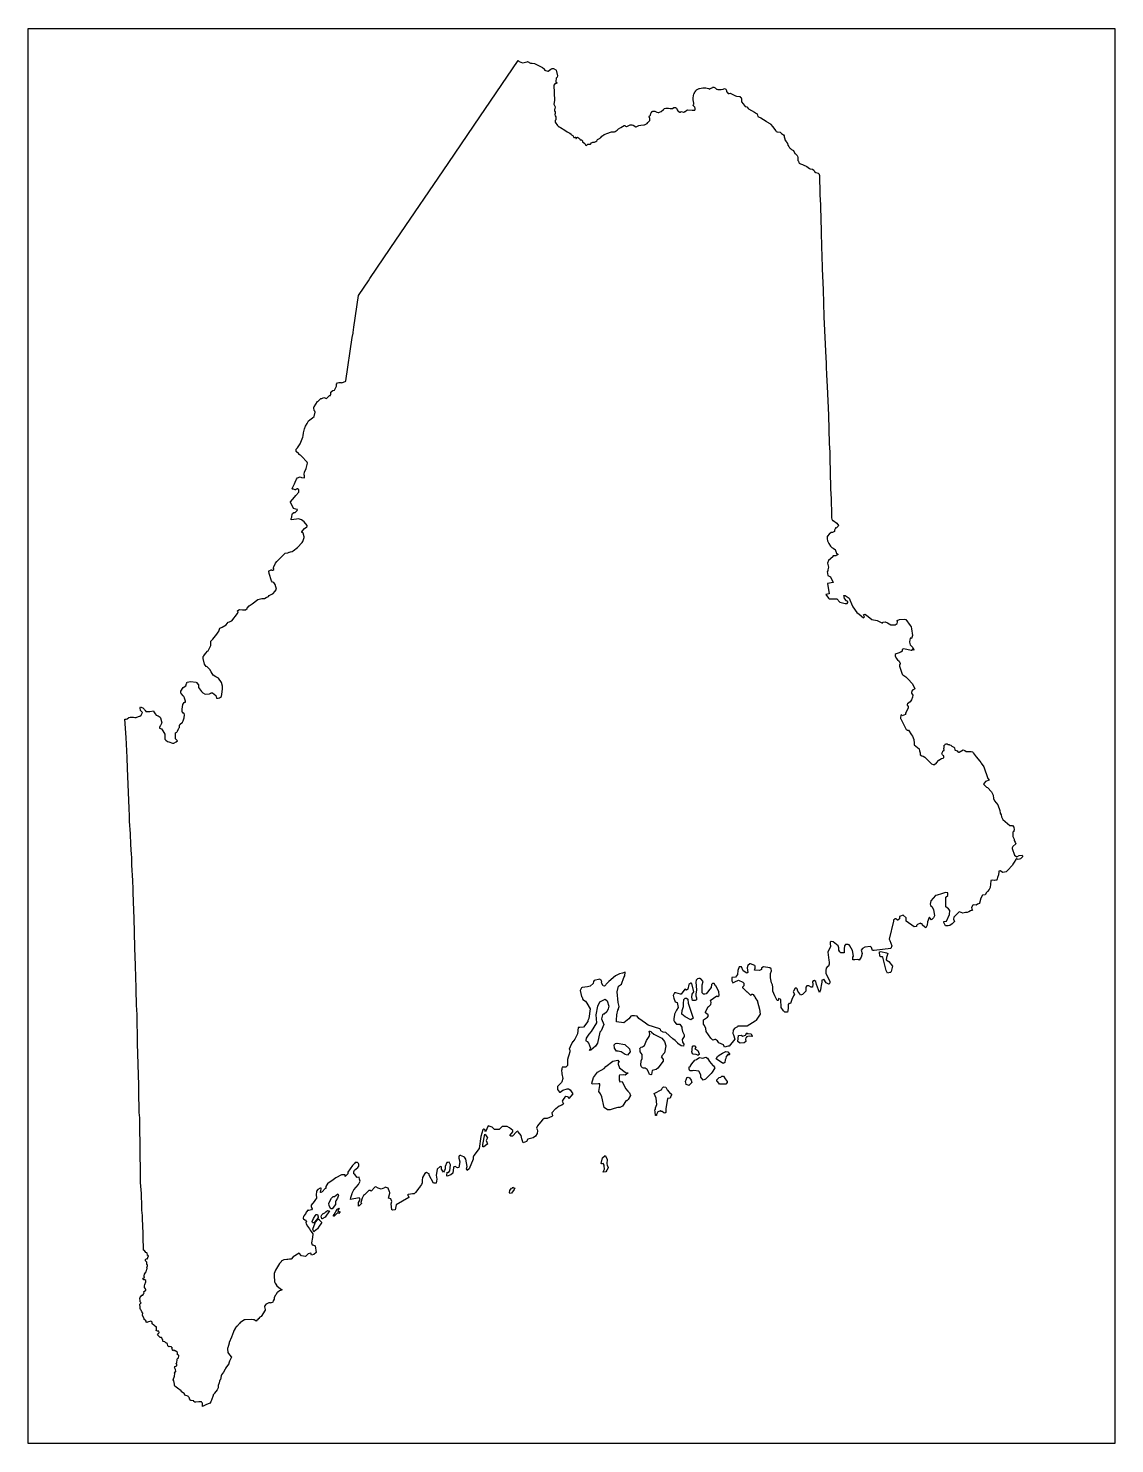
# Model space of a CAD drawing. Extents: x 0.1 to 8.3, y 0.1 to 10.9.
import ezdxf

# ---------------------------------------------------------------- set-up
doc = ezdxf.new("R2010")
doc.units = 0
doc.header["$MEASUREMENT"] = 0
doc.layers.add('STATE', color=7, linetype='CONTINUOUS')

# ---------------------------------------------------------------- blocks, each defined once
blk = doc.blocks.new('BLOCK_2')
at = {"layer": 'STATE'}
blk.add_lwpolyline([(0.093, 0.146), (0.093, 10.853), (8.312, 10.853), (8.312, 0.146), (0.093, 0.146)], dxfattribs=at)
at = {"layer": 'STATE', "color": 2}
for points in [[(0.823, 5.626), (0.833, 5.626), (0.84, 5.629), (0.853, 5.639), (0.863, 5.643), (0.89, 5.643), (0.9, 5.639), (0.91, 5.639), (0.927, 5.646), (0.936, 5.649), (0.946, 5.656), (0.956, 5.676), (0.953, 5.683), (0.943, 5.693), (0.94, 5.713), (0.94, 5.716), (0.943, 5.719), (0.953, 5.716), (0.96, 5.713), (0.973, 5.699), (0.976, 5.696), (0.98, 5.693), (0.983, 5.686), (1.013, 5.686), (1.04, 5.689), (1.043, 5.683), (1.053, 5.666), (1.06, 5.656), (1.076, 5.653), (1.09, 5.643), (1.093, 5.636), (1.103, 5.599), (1.1, 5.593), (1.093, 5.579), (1.09, 5.576), (1.086, 5.563), (1.086, 5.559), (1.1, 5.553), (1.11, 5.539), (1.126, 5.513), (1.126, 5.499), (1.126, 5.479), (1.126, 5.476), (1.133, 5.469), (1.146, 5.459), (1.156, 5.456), (1.183, 5.446), (1.193, 5.446), (1.213, 5.456), (1.223, 5.463), (1.22, 5.466), (1.206, 5.479), (1.206, 5.509), (1.206, 5.523), (1.216, 5.529), (1.22, 5.533), (1.223, 5.536), (1.23, 5.553), (1.233, 5.559), (1.236, 5.563), (1.236, 5.579), (1.24, 5.586), (1.26, 5.603), (1.266, 5.613), (1.273, 5.636), (1.276, 5.659), (1.273, 5.669), (1.27, 5.673), (1.266, 5.673), (1.26, 5.679), (1.256, 5.683), (1.256, 5.689), (1.256, 5.703), (1.263, 5.739), (1.273, 5.753), (1.276, 5.756), (1.283, 5.756), (1.283, 5.759), (1.283, 5.763), (1.276, 5.786), (1.276, 5.789), (1.27, 5.799), (1.266, 5.803), (1.253, 5.819), (1.25, 5.819), (1.246, 5.823), (1.246, 5.836), (1.246, 5.839), (1.266, 5.866), (1.286, 5.879), (1.29, 5.896), (1.293, 5.899), (1.293, 5.903), (1.296, 5.903), (1.296, 5.906), (1.32, 5.913), (1.363, 5.906), (1.363, 5.903), (1.366, 5.903), (1.38, 5.886), (1.38, 5.879), (1.38, 5.866), (1.403, 5.836), (1.413, 5.826), (1.43, 5.816), (1.463, 5.819), (1.473, 5.823), (1.476, 5.826), (1.48, 5.826), (1.486, 5.826), (1.513, 5.806), (1.516, 5.786), (1.53, 5.786), (1.54, 5.789), (1.556, 5.799), (1.56, 5.833), (1.563, 5.856), (1.563, 5.876), (1.556, 5.903), (1.533, 5.936), (1.513, 5.946), (1.493, 5.959), (1.483, 5.973), (1.476, 5.986), (1.466, 6.003), (1.446, 6.023), (1.44, 6.026), (1.426, 6.043), (1.416, 6.086), (1.416, 6.093), (1.416, 6.1), (1.42, 6.106), (1.426, 6.113), (1.436, 6.126), (1.45, 6.14), (1.453, 6.143), (1.473, 6.183), (1.473, 6.21), (1.473, 6.216), (1.476, 6.22), (1.49, 6.233), (1.52, 6.27), (1.53, 6.286), (1.536, 6.296), (1.536, 6.3), (1.543, 6.316), (1.56, 6.323), (1.59, 6.34), (1.606, 6.36), (1.616, 6.363), (1.63, 6.37), (1.633, 6.37), (1.676, 6.426), (1.68, 6.44), (1.676, 6.443), (1.676, 6.446), (1.686, 6.453), (1.693, 6.456), (1.713, 6.453), (1.736, 6.453), (1.75, 6.463), (1.75, 6.466), (1.763, 6.483), (1.786, 6.5), (1.83, 6.533), (1.86, 6.54), (1.866, 6.54), (1.88, 6.54), (1.893, 6.546), (1.91, 6.556), (1.916, 6.563), (1.936, 6.573), (1.94, 6.576), (1.943, 6.576), (1.96, 6.596), (1.97, 6.61), (1.96, 6.646), (1.95, 6.66), (1.94, 6.663), (1.933, 6.673), (1.916, 6.73), (1.913, 6.746), (1.913, 6.75), (1.916, 6.75), (1.93, 6.756), (1.933, 6.756), (1.936, 6.753), (1.94, 6.753), (1.943, 6.753), (1.95, 6.76), (1.95, 6.763), (1.95, 6.766), (1.946, 6.77), (1.95, 6.78), (1.963, 6.806), (1.973, 6.82), (1.99, 6.836), (1.996, 6.843), (2.036, 6.883), (2.056, 6.886), (2.066, 6.89), (2.07, 6.89), (2.076, 6.893), (2.09, 6.896), (2.096, 6.9), (2.13, 6.926), (2.166, 6.963), (2.17, 6.97), (2.18, 7), (2.18, 7.006), (2.173, 7.033), (2.17, 7.04), (2.166, 7.04), (2.163, 7.04), (2.163, 7.046), (2.166, 7.046), (2.166, 7.05), (2.183, 7.07), (2.2, 7.083), (2.203, 7.086), (2.203, 7.093), (2.18, 7.12), (2.16, 7.136), (2.146, 7.14), (2.136, 7.143), (2.123, 7.14), (2.083, 7.136), (2.08, 7.14), (2.086, 7.156), (2.086, 7.16), (2.09, 7.176), (2.093, 7.183), (2.103, 7.19), (2.113, 7.19), (2.126, 7.206), (2.13, 7.213), (2.116, 7.216), (2.1, 7.22), (2.1, 7.223), (2.076, 7.266), (2.076, 7.27), (2.106, 7.306), (2.116, 7.32), (2.14, 7.343), (2.14, 7.356), (2.14, 7.363), (2.13, 7.37), (2.126, 7.37), (2.123, 7.366), (2.12, 7.366), (2.116, 7.363), (2.113, 7.363), (2.1, 7.366), (2.096, 7.366), (2.093, 7.366), (2.09, 7.37), (2.09, 7.373), (2.106, 7.406), (2.113, 7.42), (2.123, 7.443), (2.13, 7.453), (2.15, 7.46), (2.16, 7.456), (2.18, 7.453), (2.183, 7.456), (2.183, 7.47), (2.18, 7.473), (2.18, 7.48), (2.183, 7.496), (2.196, 7.523), (2.203, 7.553), (2.206, 7.563), (2.203, 7.57), (2.16, 7.616), (2.153, 7.623), (2.15, 7.623), (2.143, 7.63), (2.14, 7.63), (2.14, 7.633), (2.12, 7.653), (2.12, 7.666), (2.116, 7.666), (2.13, 7.68), (2.15, 7.71), (2.17, 7.76), (2.173, 7.77), (2.176, 7.793), (2.18, 7.813), (2.183, 7.823), (2.19, 7.843), (2.203, 7.863), (2.213, 7.883), (2.243, 7.906), (2.256, 7.916), (2.263, 7.95), (2.26, 7.956), (2.256, 7.963), (2.253, 7.983), (2.253, 7.986), (2.256, 7.99), (2.28, 8.03), (2.286, 8.033), (2.306, 8.053), (2.31, 8.053), (2.313, 8.053), (2.33, 8.06), (2.35, 8.053), (2.36, 8.063), (2.373, 8.076), (2.38, 8.076), (2.38, 8.08), (2.383, 8.083), (2.383, 8.1), (2.386, 8.103), (2.386, 8.106), (2.396, 8.113), (2.41, 8.116), (2.426, 8.146), (2.426, 8.16), (2.433, 8.17), (2.443, 8.173), (2.46, 8.173), (2.466, 8.17), (2.496, 8.183), (2.496, 8.186), (2.543, 8.513), (2.55, 8.546), (2.55, 8.553), (2.556, 8.593), (2.59, 8.833), (2.596, 8.84), (2.666, 8.943), (2.676, 8.96), (2.783, 9.116), (2.873, 9.25), (3.269, 9.83), (3.466, 10.12), (3.799, 10.61), (3.806, 10.603), (3.833, 10.593), (3.866, 10.6), (3.869, 10.603), (3.893, 10.59), (3.906, 10.59), (3.923, 10.587), (3.959, 10.57), (3.983, 10.557), (3.996, 10.547), (3.999, 10.543), (3.999, 10.537), (4.023, 10.53), (4.026, 10.53), (4.046, 10.543), (4.056, 10.55), (4.066, 10.55), (4.083, 10.54), (4.086, 10.537), (4.089, 10.527), (4.096, 10.493), (4.093, 10.483), (4.086, 10.477), (4.086, 10.473), (4.089, 10.47), (4.086, 10.47), (4.083, 10.457), (4.083, 10.45), (4.086, 10.447), (4.089, 10.443), (4.093, 10.44), (4.086, 10.437), (4.079, 10.437), (4.069, 10.423), (4.073, 10.307), (4.069, 10.28), (4.079, 10.26), (4.076, 10.243), (4.073, 10.24), (4.073, 10.23), (4.073, 10.227), (4.076, 10.227), (4.079, 10.223), (4.079, 10.21), (4.076, 10.2), (4.079, 10.19), (4.083, 10.183), (4.083, 10.167), (4.083, 10.16), (4.079, 10.157), (4.079, 10.15), (4.079, 10.147), (4.079, 10.143), (4.096, 10.117), (4.106, 10.107), (4.113, 10.107), (4.119, 10.103), (4.153, 10.083), (4.169, 10.07), (4.189, 10.06), (4.199, 10.053), (4.203, 10.047), (4.213, 10.043), (4.219, 10.027), (4.226, 10.027), (4.233, 10.03), (4.236, 10.03), (4.236, 10.02), (4.239, 10.02), (4.249, 10.03), (4.263, 10.02), (4.269, 10.01), (4.273, 10.01), (4.276, 10.01), (4.279, 10.01), (4.286, 10.003), (4.286, 9.993), (4.293, 9.99), (4.303, 9.983), (4.309, 9.973), (4.316, 9.967), (4.319, 9.973), (4.326, 9.977), (4.329, 9.977), (4.333, 9.977), (4.346, 9.977), (4.353, 9.987), (4.359, 9.99), (4.363, 9.993), (4.376, 9.993), (4.386, 9.997), (4.393, 10.003), (4.399, 10.013), (4.419, 10.023), (4.423, 10.027), (4.426, 10.03), (4.433, 10.037), (4.436, 10.04), (4.449, 10.05), (4.456, 10.053), (4.469, 10.057), (4.506, 10.07), (4.523, 10.07), (4.529, 10.07), (4.532, 10.073), (4.549, 10.083), (4.559, 10.093), (4.576, 10.103), (4.602, 10.117), (4.609, 10.117), (4.612, 10.113), (4.619, 10.11), (4.622, 10.11), (4.636, 10.117), (4.642, 10.12), (4.646, 10.123), (4.649, 10.123), (4.659, 10.123), (4.666, 10.12), (4.669, 10.12), (4.689, 10.107), (4.692, 10.107), (4.696, 10.11), (4.702, 10.113), (4.712, 10.117), (4.726, 10.12), (4.749, 10.123), (4.756, 10.123), (4.776, 10.133), (4.779, 10.14), (4.796, 10.157), (4.796, 10.163), (4.796, 10.167), (4.796, 10.17), (4.789, 10.183), (4.789, 10.187), (4.792, 10.19), (4.799, 10.197), (4.802, 10.21), (4.806, 10.213), (4.812, 10.223), (4.816, 10.223), (4.819, 10.227), (4.822, 10.227), (4.832, 10.227), (4.849, 10.22), (4.859, 10.217), (4.862, 10.217), (4.869, 10.22), (4.882, 10.223), (4.899, 10.24), (4.906, 10.247), (4.916, 10.25), (4.932, 10.25), (4.936, 10.25), (4.949, 10.247), (4.956, 10.247), (4.966, 10.247), (4.976, 10.253), (4.982, 10.253), (4.989, 10.253), (4.996, 10.25), (4.999, 10.243), (5.002, 10.237), (5.006, 10.23), (5.009, 10.227), (5.022, 10.22), (5.026, 10.22), (5.032, 10.223), (5.049, 10.22), (5.052, 10.22), (5.056, 10.22), (5.059, 10.223), (5.062, 10.223), (5.076, 10.233), (5.079, 10.237), (5.116, 10.233), (5.129, 10.233), (5.132, 10.233), (5.136, 10.233), (5.136, 10.237), (5.139, 10.237), (5.139, 10.24), (5.139, 10.243), (5.139, 10.247), (5.139, 10.25), (5.136, 10.253), (5.136, 10.257), (5.132, 10.26), (5.126, 10.267), (5.122, 10.27), (5.126, 10.277), (5.129, 10.28), (5.129, 10.283), (5.129, 10.287), (5.122, 10.313), (5.122, 10.323), (5.122, 10.327), (5.129, 10.357), (5.132, 10.363), (5.132, 10.367), (5.136, 10.373), (5.139, 10.373), (5.142, 10.38), (5.146, 10.383), (5.149, 10.387), (5.152, 10.39), (5.159, 10.393), (5.169, 10.397), (5.172, 10.397), (5.196, 10.403), (5.199, 10.403), (5.209, 10.403), (5.219, 10.403), (5.239, 10.397), (5.249, 10.393), (5.252, 10.397), (5.266, 10.403), (5.269, 10.407), (5.272, 10.407), (5.279, 10.407), (5.289, 10.403), (5.299, 10.393), (5.302, 10.393), (5.309, 10.39), (5.336, 10.39), (5.349, 10.393), (5.359, 10.397), (5.369, 10.393), (5.372, 10.387), (5.376, 10.383), (5.376, 10.377), (5.376, 10.373), (5.379, 10.37), (5.386, 10.363), (5.389, 10.36), (5.392, 10.36), (5.396, 10.36), (5.406, 10.363), (5.409, 10.36), (5.442, 10.343), (5.452, 10.34), (5.476, 10.337), (5.482, 10.33), (5.486, 10.33), (5.486, 10.327), (5.489, 10.323), (5.489, 10.303), (5.489, 10.3), (5.489, 10.297), (5.502, 10.283), (5.516, 10.263), (5.529, 10.26), (5.532, 10.257), (5.539, 10.247), (5.542, 10.243), (5.586, 10.22), (5.602, 10.21), (5.606, 10.207), (5.609, 10.197), (5.612, 10.187), (5.616, 10.183), (5.636, 10.177), (5.676, 10.15), (5.679, 10.147), (5.702, 10.133), (5.709, 10.127), (5.726, 10.107), (5.739, 10.09), (5.749, 10.077), (5.752, 10.073), (5.759, 10.07), (5.782, 10.067), (5.786, 10.063), (5.792, 10.057), (5.806, 10.047), (5.812, 10.04), (5.812, 10.033), (5.816, 10.017), (5.816, 10.01), (5.826, 9.997), (5.829, 9.993), (5.836, 9.983), (5.839, 9.97), (5.846, 9.96), (5.852, 9.95), (5.856, 9.947), (5.856, 9.943), (5.859, 9.943), (5.866, 9.937), (5.882, 9.93), (5.892, 9.907), (5.896, 9.903), (5.909, 9.89), (5.912, 9.887), (5.916, 9.877), (5.916, 9.863), (5.916, 9.853), (5.919, 9.847), (5.922, 9.837), (5.926, 9.833), (5.929, 9.83), (5.936, 9.827), (5.949, 9.823), (5.956, 9.82), (5.982, 9.807), (6.002, 9.793), (6.009, 9.79), (6.022, 9.787), (6.026, 9.787), (6.036, 9.78), (6.042, 9.77), (6.052, 9.763), (6.069, 9.757), (6.076, 9.75), (6.076, 9.747), (6.079, 9.74), (6.079, 9.71), (6.079, 9.687), (6.082, 9.653), (6.082, 9.63), (6.082, 9.603), (6.082, 9.593), (6.086, 9.517), (6.086, 9.5), (6.092, 9.32), (6.092, 9.3), (6.096, 9.12), (6.099, 9.053), (6.099, 9.033), (6.106, 8.876), (6.112, 8.673), (6.112, 8.67), (6.122, 8.463), (6.126, 8.36), (6.129, 8.323), (6.129, 8.293), (6.132, 8.233), (6.136, 8.143), (6.146, 7.926), (6.152, 7.713), (6.156, 7.646), (6.156, 7.59), (6.159, 7.503), (6.162, 7.37), (6.166, 7.293), (6.166, 7.283), (6.166, 7.27), (6.169, 7.196), (6.169, 7.183), (6.169, 7.15), (6.172, 7.14), (6.176, 7.13), (6.179, 7.13), (6.182, 7.13), (6.209, 7.11), (6.222, 7.093), (6.219, 7.086), (6.212, 7.08), (6.206, 7.073), (6.199, 7.076), (6.199, 7.073), (6.192, 7.056), (6.192, 7.046), (6.176, 7.04), (6.169, 7.04), (6.166, 7.04), (6.152, 7.026), (6.139, 7.01), (6.136, 7.01), (6.136, 6.99), (6.139, 6.976), (6.142, 6.97), (6.149, 6.956), (6.162, 6.936), (6.172, 6.926), (6.182, 6.92), (6.192, 6.913), (6.196, 6.91), (6.202, 6.896), (6.206, 6.89), (6.206, 6.886), (6.219, 6.873), (6.206, 6.866), (6.202, 6.863), (6.192, 6.863), (6.182, 6.863), (6.179, 6.86), (6.179, 6.856), (6.146, 6.826), (6.139, 6.806), (6.146, 6.776), (6.142, 6.756), (6.142, 6.746), (6.136, 6.743), (6.142, 6.713), (6.162, 6.703), (6.182, 6.66), (6.139, 6.653), (6.152, 6.576), (6.126, 6.57), (6.146, 6.543), (6.152, 6.536), (6.209, 6.536), (6.232, 6.513), (6.272, 6.503), (6.286, 6.503), (6.289, 6.503), (6.292, 6.51), (6.292, 6.516), (6.282, 6.523), (6.269, 6.54), (6.266, 6.553), (6.262, 6.563), (6.269, 6.563), (6.272, 6.563), (6.296, 6.546), (6.302, 6.543), (6.309, 6.53), (6.322, 6.5), (6.332, 6.476), (6.362, 6.433), (6.379, 6.42), (6.412, 6.393), (6.419, 6.4), (6.412, 6.416), (6.422, 6.42), (6.435, 6.413), (6.475, 6.38), (6.515, 6.373), (6.549, 6.356), (6.559, 6.356), (6.559, 6.36), (6.575, 6.363), (6.592, 6.356), (6.619, 6.34), (6.652, 6.34), (6.665, 6.35), (6.669, 6.36), (6.669, 6.363), (6.665, 6.37), (6.665, 6.373), (6.685, 6.38), (6.722, 6.383), (6.732, 6.38), (6.765, 6.336), (6.772, 6.326), (6.775, 6.31), (6.782, 6.26), (6.775, 6.236), (6.769, 6.236), (6.769, 6.24), (6.765, 6.24), (6.765, 6.236), (6.762, 6.226), (6.759, 6.213), (6.759, 6.21), (6.765, 6.19), (6.785, 6.17), (6.792, 6.153), (6.792, 6.15), (6.785, 6.156), (6.782, 6.156), (6.779, 6.156), (6.779, 6.15), (6.775, 6.146), (6.772, 6.146), (6.739, 6.153), (6.715, 6.16), (6.705, 6.153), (6.705, 6.15), (6.705, 6.14), (6.695, 6.133), (6.675, 6.126), (6.659, 6.12), (6.652, 6.116), (6.652, 6.113), (6.652, 6.106), (6.659, 6.089), (6.669, 6.076), (6.682, 6.066), (6.689, 6.049), (6.689, 6.043), (6.685, 6.039), (6.685, 6.029), (6.699, 5.983), (6.705, 5.966), (6.709, 5.963), (6.732, 5.946), (6.749, 5.929), (6.779, 5.896), (6.799, 5.859), (6.799, 5.856), (6.795, 5.853), (6.792, 5.849), (6.785, 5.849), (6.782, 5.846), (6.779, 5.843), (6.775, 5.829), (6.775, 5.823), (6.785, 5.809), (6.782, 5.793), (6.775, 5.773), (6.765, 5.759), (6.745, 5.743), (6.742, 5.739), (6.742, 5.733), (6.749, 5.723), (6.749, 5.716), (6.749, 5.713), (6.735, 5.679), (6.729, 5.673), (6.729, 5.666), (6.729, 5.663), (6.705, 5.653), (6.702, 5.656), (6.699, 5.659), (6.695, 5.656), (6.692, 5.636), (6.692, 5.633), (6.695, 5.629), (6.735, 5.549), (6.739, 5.546), (6.742, 5.543), (6.752, 5.543), (6.775, 5.509), (6.782, 5.499), (6.792, 5.473), (6.795, 5.446), (6.795, 5.433), (6.832, 5.403), (6.835, 5.386), (6.839, 5.373), (6.839, 5.369), (6.839, 5.363), (6.839, 5.359), (6.839, 5.356), (6.852, 5.349), (6.862, 5.346), (6.875, 5.339), (6.895, 5.319), (6.899, 5.316), (6.919, 5.296), (6.925, 5.289), (6.939, 5.283), (6.945, 5.283), (6.949, 5.283), (6.965, 5.296), (6.982, 5.316), (7.002, 5.329), (7.015, 5.333), (7.019, 5.336), (7.019, 5.339), (7.019, 5.349), (7.015, 5.353), (7.009, 5.356), (7.005, 5.366), (7.012, 5.383), (7.015, 5.389), (7.022, 5.389), (7.022, 5.396), (7.019, 5.399), (7.019, 5.403), (7.019, 5.406), (7.022, 5.413), (7.022, 5.429), (7.025, 5.429), (7.029, 5.436), (7.032, 5.439), (7.035, 5.439), (7.045, 5.439), (7.052, 5.436), (7.055, 5.436), (7.059, 5.436), (7.062, 5.433), (7.072, 5.429), (7.079, 5.423), (7.095, 5.416), (7.099, 5.409), (7.102, 5.396), (7.105, 5.393), (7.119, 5.386), (7.125, 5.379), (7.129, 5.376), (7.135, 5.376), (7.165, 5.396), (7.179, 5.389), (7.189, 5.383), (7.225, 5.383), (7.235, 5.379), (7.239, 5.376), (7.242, 5.373), (7.265, 5.343), (7.292, 5.309), (7.299, 5.299), (7.302, 5.293), (7.322, 5.266), (7.352, 5.179), (7.362, 5.166), (7.335, 5.156), (7.319, 5.136), (7.342, 5.113), (7.349, 5.109), (7.379, 5.076), (7.392, 5.053), (7.395, 5.026), (7.402, 5.009), (7.429, 4.979), (7.442, 4.936), (7.445, 4.916), (7.452, 4.903), (7.455, 4.889), (7.459, 4.883), (7.465, 4.869), (7.519, 4.823), (7.539, 4.823), (7.549, 4.809), (7.552, 4.789), (7.549, 4.783), (7.549, 4.776), (7.542, 4.773), (7.542, 4.739), (7.552, 4.719), (7.552, 4.709), (7.559, 4.696), (7.565, 4.683), (7.542, 4.663), (7.535, 4.653), (7.535, 4.649), (7.555, 4.599), (7.572, 4.586), (7.589, 4.596), (7.612, 4.599), (7.615, 4.593), (7.615, 4.586), (7.599, 4.569), (7.582, 4.566), (7.572, 4.569), (7.565, 4.566), (7.552, 4.546), (7.542, 4.529), (7.539, 4.523), (7.502, 4.483), (7.492, 4.473), (7.465, 4.466), (7.445, 4.479), (7.435, 4.476), (7.435, 4.473), (7.432, 4.449), (7.425, 4.429), (7.419, 4.409), (7.412, 4.409), (7.402, 4.406), (7.399, 4.406), (7.385, 4.409), (7.375, 4.406), (7.372, 4.376), (7.369, 4.356), (7.369, 4.353), (7.362, 4.339), (7.349, 4.323), (7.342, 4.316), (7.332, 4.299), (7.312, 4.296), (7.299, 4.273), (7.289, 4.236), (7.292, 4.236), (7.282, 4.229), (7.275, 4.226), (7.265, 4.219), (7.245, 4.223), (7.239, 4.219), (7.229, 4.203), (7.232, 4.193), (7.232, 4.189), (7.232, 4.186), (7.235, 4.179), (7.222, 4.176), (7.209, 4.169), (7.195, 4.163), (7.182, 4.163), (7.162, 4.159), (7.139, 4.169), (7.132, 4.166), (7.095, 4.129), (7.092, 4.113)], [(0.92, 3.246), (0.92, 3.263), (0.916, 3.303), (0.916, 3.393), (0.913, 3.463), (0.913, 3.466), (0.913, 3.479), (0.91, 3.566), (0.91, 3.623), (0.907, 3.646), (0.907, 3.673), (0.907, 3.699), (0.907, 3.703), (0.903, 3.733), (0.903, 3.763), (0.9, 3.896), (0.896, 4.016), (0.893, 4.119), (0.89, 4.246), (0.89, 4.256), (0.887, 4.309), (0.887, 4.316), (0.887, 4.333), (0.887, 4.353), (0.883, 4.393), (0.883, 4.406), (0.877, 4.523), (0.877, 4.543), (0.877, 4.559), (0.877, 4.583), (0.873, 4.603), (0.87, 4.679), (0.867, 4.759), (0.86, 4.856), (0.86, 4.896), (0.86, 4.919), (0.857, 4.929), (0.857, 4.953), (0.843, 5.253), (0.84, 5.336), (0.833, 5.489), (0.823, 5.626)], [(7.092, 4.113), (7.099, 4.096), (7.089, 4.086), (7.082, 4.079), (7.065, 4.066), (7.052, 4.063), (7.042, 4.063), (7.032, 4.063), (7.019, 4.089), (7.019, 4.096), (7.039, 4.099), (7.062, 4.149), (7.065, 4.179), (7.055, 4.193), (7.035, 4.206), (7.035, 4.279), (7.049, 4.293), (7.049, 4.309), (7.049, 4.313), (7.032, 4.316), (7.002, 4.306), (6.969, 4.296), (6.955, 4.293), (6.922, 4.253), (6.915, 4.226), (6.919, 4.216), (6.929, 4.209), (6.942, 4.186), (6.949, 4.139), (6.942, 4.123), (6.925, 4.109), (6.912, 4.126), (6.909, 4.126), (6.895, 4.093), (6.892, 4.069), (6.882, 4.049), (6.872, 4.056), (6.859, 4.069), (6.855, 4.079), (6.849, 4.079), (6.842, 4.083), (6.819, 4.073), (6.812, 4.066), (6.812, 4.059), (6.795, 4.056), (6.735, 4.099), (6.735, 4.123), (6.712, 4.143), (6.685, 4.133), (6.685, 4.116), (6.672, 4.106), (6.669, 4.106), (6.659, 4.116), (6.655, 4.116), (6.652, 4.116), (6.639, 4.106), (6.639, 4.099), (6.605, 3.963), (6.612, 3.953), (6.625, 3.913), (6.619, 3.893), (6.492, 3.876), (6.485, 3.876), (6.479, 3.876), (6.472, 3.899), (6.465, 3.906), (6.422, 3.903), (6.405, 3.893), (6.395, 3.879), (6.402, 3.853), (6.395, 3.826), (6.379, 3.803), (6.376, 3.806), (6.365, 3.809), (6.346, 3.806), (6.332, 3.806), (6.332, 3.826), (6.336, 3.833), (6.329, 3.876), (6.309, 3.913), (6.302, 3.919), (6.296, 3.923), (6.289, 3.923), (6.276, 3.923), (6.269, 3.913), (6.266, 3.889), (6.266, 3.859), (6.239, 3.859), (6.232, 3.866), (6.226, 3.879), (6.226, 3.896), (6.219, 3.913), (6.182, 3.943), (6.166, 3.946), (6.159, 3.939), (6.159, 3.929), (6.162, 3.906), (6.142, 3.863), (6.149, 3.803), (6.152, 3.789), (6.152, 3.773), (6.146, 3.759), (6.139, 3.756), (6.129, 3.743), (6.126, 3.726), (6.126, 3.706), (6.156, 3.643), (6.156, 3.633), (6.152, 3.623), (6.149, 3.623), (6.129, 3.633), (6.112, 3.659), (6.106, 3.656), (6.096, 3.653), (6.096, 3.636), (6.092, 3.613), (6.089, 3.596), (6.086, 3.579), (6.079, 3.559), (6.056, 3.619), (6.052, 3.643), (6.039, 3.649), (6.032, 3.646), (6.026, 3.639), (6.029, 3.623), (6.026, 3.599), (6.016, 3.599), (5.999, 3.609), (5.986, 3.609), (5.982, 3.609), (5.976, 3.599), (5.976, 3.569), (5.949, 3.543), (5.936, 3.539), (5.929, 3.549), (5.916, 3.569), (5.909, 3.586), (5.902, 3.593), (5.892, 3.586), (5.882, 3.569), (5.879, 3.563), (5.889, 3.546), (5.882, 3.533), (5.869, 3.506), (5.859, 3.476), (5.852, 3.476), (5.849, 3.479), (5.842, 3.469), (5.842, 3.456), (5.842, 3.439), (5.836, 3.409), (5.816, 3.409), (5.806, 3.419), (5.789, 3.446), (5.786, 3.506), (5.769, 3.513), (5.766, 3.499), (5.759, 3.499), (5.742, 3.533), (5.726, 3.569), (5.726, 3.599), (5.722, 3.616), (5.716, 3.633), (5.709, 3.669), (5.709, 3.703), (5.716, 3.723), (5.712, 3.739), (5.702, 3.746), (5.656, 3.753), (5.642, 3.746), (5.639, 3.743), (5.639, 3.733), (5.626, 3.726), (5.586, 3.729), (5.592, 3.743), (5.592, 3.759), (5.589, 3.763), (5.556, 3.776), (5.552, 3.776), (5.536, 3.763), (5.532, 3.746), (5.536, 3.709), (5.529, 3.706), (5.502, 3.723), (5.489, 3.753), (5.476, 3.753), (5.472, 3.753), (5.462, 3.726), (5.459, 3.696), (5.442, 3.676), (5.416, 3.673), (5.416, 3.659), (5.416, 3.646), (5.422, 3.633), (5.439, 3.639), (5.466, 3.653), (5.499, 3.636), (5.506, 3.629), (5.506, 3.609), (5.496, 3.599), (5.496, 3.593), (5.499, 3.593), (5.529, 3.563), (5.532, 3.563), (5.556, 3.539), (5.566, 3.546), (5.569, 3.546), (5.572, 3.546), (5.576, 3.543), (5.582, 3.536), (5.582, 3.533), (5.586, 3.533), (5.586, 3.529), (5.592, 3.523), (5.592, 3.519), (5.609, 3.493), (5.609, 3.489), (5.626, 3.433), (5.629, 3.396), (5.599, 3.349), (5.599, 3.346), (5.592, 3.343), (5.532, 3.303), (5.462, 3.303), (5.459, 3.299), (5.439, 3.289), (5.436, 3.286), (5.426, 3.273), (5.422, 3.249), (5.426, 3.243), (5.429, 3.239), (5.439, 3.206), (5.396, 3.153), (5.389, 3.153), (5.359, 3.146), (5.352, 3.163), (5.316, 3.179), (5.306, 3.193), (5.292, 3.203), (5.286, 3.203), (5.272, 3.199), (5.256, 3.213), (5.222, 3.263), (5.219, 3.286), (5.209, 3.309), (5.202, 3.319), (5.202, 3.353), (5.232, 3.373), (5.239, 3.383), (5.236, 3.386), (5.236, 3.389), (5.216, 3.406), (5.216, 3.409), (5.236, 3.453), (5.242, 3.453), (5.256, 3.469), (5.259, 3.483), (5.256, 3.493), (5.252, 3.499), (5.302, 3.533), (5.309, 3.529), (5.316, 3.533), (5.319, 3.539), (5.316, 3.563), (5.296, 3.606), (5.292, 3.609), (5.282, 3.626), (5.269, 3.626), (5.262, 3.619), (5.259, 3.596), (5.222, 3.549), (5.212, 3.546), (5.202, 3.546), (5.192, 3.556), (5.192, 3.616), (5.199, 3.643), (5.182, 3.663), (5.176, 3.666), (5.166, 3.666), (5.156, 3.663), (5.146, 3.653), (5.142, 3.636), (5.149, 3.579), (5.142, 3.546), (5.142, 3.533), (5.149, 3.519), (5.149, 3.503), (5.139, 3.499), (5.119, 3.499), (5.112, 3.523), (5.116, 3.546), (5.129, 3.563), (5.112, 3.626), (5.109, 3.629), (5.106, 3.629), (5.089, 3.619), (5.082, 3.583), (5.072, 3.576), (5.059, 3.583), (5.032, 3.546), (5.026, 3.546), (4.992, 3.556), (4.982, 3.556), (4.976, 3.546), (4.972, 3.536), (4.976, 3.516), (4.986, 3.489), (5.002, 3.483), (5.009, 3.446), (4.996, 3.426), (4.982, 3.396), (4.982, 3.393), (4.976, 3.359), (4.976, 3.346), (4.982, 3.336), (4.996, 3.319), (5.022, 3.319), (5.036, 3.296), (5.036, 3.286), (5.042, 3.263), (5.056, 3.239), (5.056, 3.226), (5.039, 3.203), (5.042, 3.183), (5.052, 3.169), (5.049, 3.153), (5.032, 3.156), (5.006, 3.173), (5.006, 3.176), (4.986, 3.196), (4.969, 3.209), (4.916, 3.256), (4.896, 3.259), (4.879, 3.269), (4.876, 3.279), (4.872, 3.283), (4.782, 3.313), (4.762, 3.326), (4.712, 3.363), (4.699, 3.379), (4.679, 3.383), (4.659, 3.383), (4.652, 3.379), (4.646, 3.373), (4.636, 3.359), (4.599, 3.329), (4.543, 3.336), (4.543, 3.349), (4.546, 3.389), (4.552, 3.426), (4.559, 3.433), (4.559, 3.439), (4.562, 3.453), (4.556, 3.483), (4.549, 3.563), (4.559, 3.606), (4.582, 3.623), (4.599, 3.673), (4.606, 3.686), (4.609, 3.713), (4.589, 3.706), (4.566, 3.699), (4.536, 3.686), (4.486, 3.643), (4.476, 3.633), (4.453, 3.606), (4.443, 3.609), (4.433, 3.626), (4.429, 3.639), (4.433, 3.643), (4.426, 3.653), (4.423, 3.656), (4.416, 3.659), (4.373, 3.649), (4.369, 3.643), (4.366, 3.626), (4.343, 3.606), (4.323, 3.603), (4.283, 3.596), (4.279, 3.593), (4.269, 3.573), (4.279, 3.529), (4.283, 3.523), (4.289, 3.506), (4.309, 3.493), (4.319, 3.479), (4.343, 3.436), (4.333, 3.363), (4.326, 3.346), (4.326, 3.339), (4.293, 3.296), (4.266, 3.293), (4.253, 3.293), (4.249, 3.246), (4.229, 3.206), (4.213, 3.186), (4.209, 3.186), (4.193, 3.149), (4.186, 3.129), (4.189, 3.126), (4.189, 3.109), (4.183, 3.086), (4.176, 3.063), (4.176, 3.059), (4.173, 3.053), (4.173, 3.006), (4.159, 2.993), (4.133, 2.993), (4.129, 2.983), (4.129, 2.973), (4.126, 2.973), (4.129, 2.943), (4.136, 2.909), (4.129, 2.883), (4.126, 2.879), (4.096, 2.849), (4.096, 2.826), (4.113, 2.806), (4.116, 2.806), (4.136, 2.819), (4.169, 2.829), (4.179, 2.829), (4.193, 2.822), (4.213, 2.793), (4.183, 2.756), (4.179, 2.766), (4.173, 2.769), (4.159, 2.772), (4.153, 2.766), (4.139, 2.749), (4.133, 2.736), (4.143, 2.716), (4.129, 2.706), (4.109, 2.699), (4.083, 2.679), (4.079, 2.676), (4.056, 2.652), (4.053, 2.649), (4.059, 2.626), (4.053, 2.622), (4.019, 2.606), (3.996, 2.606), (3.983, 2.596), (3.956, 2.562), (3.946, 2.549), (3.939, 2.532), (3.943, 2.522), (3.946, 2.512), (3.943, 2.492), (3.929, 2.472), (3.913, 2.459), (3.873, 2.449), (3.863, 2.432), (3.836, 2.422), (3.826, 2.452), (3.823, 2.476), (3.799, 2.506), (3.796, 2.509), (3.786, 2.506), (3.756, 2.472), (3.743, 2.472), (3.736, 2.476), (3.759, 2.506), (3.759, 2.516), (3.733, 2.536), (3.716, 2.546), (3.683, 2.546), (3.679, 2.546), (3.656, 2.522), (3.643, 2.522), (3.619, 2.522), (3.603, 2.539), (3.573, 2.549), (3.553, 2.506), (3.546, 2.522), (3.539, 2.526), (3.533, 2.519), (3.516, 2.469), (3.503, 2.379), (3.463, 2.326), (3.459, 2.312), (3.459, 2.299), (3.429, 2.226), (3.413, 2.212), (3.409, 2.226), (3.413, 2.242), (3.403, 2.299), (3.393, 2.312), (3.389, 2.316), (3.363, 2.326), (3.363, 2.329), (3.353, 2.322), (3.349, 2.319), (3.349, 2.306), (3.359, 2.279), (3.349, 2.236), (3.339, 2.232), (3.323, 2.242), (3.316, 2.239), (3.313, 2.239), (3.309, 2.236), (3.306, 2.192), (3.289, 2.179), (3.263, 2.169), (3.259, 2.172), (3.263, 2.199), (3.273, 2.196), (3.283, 2.209), (3.286, 2.256), (3.276, 2.276), (3.266, 2.272), (3.259, 2.272), (3.246, 2.242), (3.246, 2.239), (3.246, 2.226), (3.243, 2.212), (3.233, 2.199), (3.219, 2.222), (3.219, 2.239), (3.216, 2.239), (3.209, 2.242), (3.186, 2.222), (3.186, 2.219), (3.179, 2.176), (3.183, 2.146), (3.179, 2.116), (3.159, 2.116), (3.126, 2.176), (3.126, 2.186), (3.113, 2.192), (3.106, 2.196), (3.093, 2.189), (3.076, 2.159), (3.073, 2.139), (3.073, 2.119), (3.069, 2.106), (3.053, 2.086), (3.053, 2.082), (3.046, 2.076), (3.039, 2.069), (3.023, 2.046), (3.013, 2.036), (2.999, 2.036), (2.969, 2.032), (2.966, 2.032), (2.963, 2.029), (2.966, 2.022), (2.969, 2.016), (2.973, 2.009), (2.876, 1.952), (2.869, 1.916), (2.849, 1.912), (2.846, 1.916), (2.843, 1.916), (2.839, 1.959), (2.843, 1.979), (2.836, 1.999), (2.819, 2.002), (2.829, 2.042), (2.829, 2.046), (2.826, 2.052), (2.816, 2.079), (2.793, 2.086), (2.789, 2.082), (2.763, 2.072), (2.739, 2.079), (2.723, 2.089), (2.716, 2.086), (2.686, 2.056), (2.68, 2.062), (2.67, 2.062), (2.636, 2.029), (2.63, 2.022), (2.62, 2.002), (2.61, 1.969), (2.613, 1.966), (2.613, 1.962), (2.596, 1.946), (2.59, 1.942), (2.59, 1.969), (2.6, 1.982), (2.603, 1.996), (2.596, 2.006), (2.53, 1.992), (2.533, 2.009), (2.543, 2.039), (2.543, 2.042), (2.556, 2.066), (2.59, 2.106), (2.603, 2.132), (2.6, 2.146), (2.596, 2.162), (2.58, 2.159), (2.563, 2.182), (2.556, 2.186), (2.556, 2.202), (2.56, 2.216), (2.586, 2.236), (2.593, 2.246), (2.593, 2.259), (2.59, 2.266), (2.583, 2.272), (2.566, 2.272), (2.56, 2.266), (2.546, 2.249), (2.51, 2.199), (2.51, 2.186), (2.49, 2.166), (2.49, 2.179), (2.463, 2.179), (2.42, 2.156), (2.4, 2.142), (2.366, 2.119), (2.36, 2.116), (2.343, 2.092), (2.343, 2.089), (2.343, 2.086), (2.343, 2.076), (2.34, 2.076), (2.316, 2.052), (2.306, 2.046), (2.303, 2.046), (2.303, 2.052), (2.31, 2.072), (2.31, 2.076), (2.306, 2.082), (2.303, 2.079), (2.3, 2.079), (2.283, 2.069), (2.273, 2.056), (2.27, 2.026), (2.273, 2.009), (2.273, 2.002), (2.266, 1.992), (2.256, 1.979), (2.233, 1.949), (2.233, 1.942), (2.233, 1.939), (2.24, 1.922), (2.236, 1.916), (2.216, 1.909), (2.21, 1.916), (2.196, 1.896), (2.19, 1.882), (2.186, 1.879), (2.183, 1.872), (2.18, 1.866), (2.176, 1.866), (2.173, 1.852), (2.173, 1.849), (2.176, 1.846), (2.186, 1.839), (2.193, 1.836), (2.193, 1.832), (2.2, 1.826), (2.196, 1.822), (2.193, 1.819), (2.196, 1.809), (2.206, 1.792), (2.22, 1.772), (2.226, 1.762), (2.233, 1.752), (2.246, 1.732), (2.243, 1.706), (2.236, 1.666), (2.24, 1.649), (2.246, 1.649), (2.263, 1.642), (2.27, 1.592), (2.253, 1.576), (2.236, 1.572), (2.23, 1.586), (2.21, 1.582), (2.19, 1.562), (2.16, 1.566), (2.143, 1.586), (2.096, 1.559), (2.083, 1.542), (2.07, 1.542), (2.056, 1.539), (2.05, 1.539), (2.026, 1.536), (2.006, 1.526), (2.006, 1.522), (1.993, 1.509), (1.963, 1.459), (1.953, 1.432), (1.953, 1.412), (1.956, 1.376), (1.956, 1.372), (1.956, 1.369), (1.96, 1.359), (1.966, 1.352), (1.973, 1.339), (2, 1.316), (2.013, 1.309), (1.993, 1.302), (1.98, 1.292), (1.976, 1.289), (1.966, 1.272), (1.963, 1.269), (1.953, 1.252), (1.953, 1.239), (1.946, 1.226), (1.943, 1.216), (1.926, 1.209), (1.926, 1.212), (1.923, 1.212), (1.92, 1.212), (1.916, 1.212), (1.913, 1.212), (1.893, 1.202), (1.89, 1.202), (1.89, 1.199), (1.88, 1.186), (1.88, 1.182), (1.886, 1.162), (1.886, 1.156), (1.856, 1.109), (1.85, 1.106), (1.846, 1.102), (1.843, 1.099), (1.836, 1.092), (1.833, 1.089), (1.826, 1.082), (1.823, 1.079), (1.816, 1.072), (1.803, 1.082), (1.796, 1.082), (1.783, 1.086), (1.733, 1.082), (1.73, 1.082), (1.7, 1.066), (1.696, 1.062), (1.69, 1.056), (1.67, 1.032), (1.666, 1.032), (1.666, 1.029), (1.663, 1.026), (1.663, 1.022), (1.66, 1.022), (1.653, 1.009), (1.653, 1.006), (1.646, 0.996), (1.646, 0.992), (1.63, 0.952), (1.613, 0.912), (1.613, 0.909), (1.613, 0.906), (1.603, 0.872), (1.6, 0.869), (1.6, 0.862), (1.603, 0.836), (1.616, 0.819), (1.63, 0.799), (1.626, 0.789), (1.616, 0.769), (1.61, 0.756), (1.61, 0.749), (1.586, 0.716), (1.586, 0.712), (1.583, 0.709), (1.57, 0.686), (1.556, 0.666), (1.553, 0.659), (1.546, 0.632), (1.543, 0.626), (1.54, 0.619), (1.536, 0.606), (1.53, 0.586), (1.53, 0.582), (1.53, 0.569), (1.523, 0.552), (1.503, 0.529), (1.503, 0.526), (1.496, 0.519), (1.493, 0.516), (1.493, 0.512), (1.493, 0.509), (1.49, 0.502), (1.473, 0.462), (1.463, 0.449), (1.453, 0.446), (1.436, 0.439), (1.41, 0.426), (1.41, 0.452), (1.406, 0.456), (1.403, 0.462), (1.39, 0.462), (1.383, 0.462), (1.36, 0.459), (1.353, 0.459), (1.346, 0.466), (1.346, 0.469), (1.326, 0.472), (1.32, 0.472), (1.32, 0.476), (1.313, 0.486), (1.313, 0.489), (1.31, 0.496), (1.303, 0.502), (1.303, 0.506), (1.283, 0.509), (1.276, 0.519), (1.276, 0.522), (1.256, 0.536), (1.253, 0.539), (1.25, 0.546), (1.24, 0.552), (1.233, 0.559), (1.213, 0.572), (1.203, 0.582), (1.2, 0.589), (1.2, 0.596), (1.196, 0.609), (1.193, 0.622), (1.19, 0.629), (1.2, 0.656), (1.203, 0.676), (1.2, 0.679), (1.203, 0.689), (1.206, 0.689), (1.21, 0.689), (1.21, 0.692), (1.206, 0.706), (1.2, 0.722), (1.203, 0.726), (1.203, 0.729), (1.21, 0.732), (1.213, 0.732), (1.216, 0.736), (1.216, 0.739), (1.216, 0.746), (1.213, 0.749), (1.213, 0.752), (1.216, 0.756), (1.22, 0.786), (1.223, 0.789), (1.226, 0.792), (1.23, 0.796), (1.233, 0.809), (1.233, 0.812), (1.23, 0.816), (1.226, 0.819), (1.223, 0.819), (1.223, 0.829), (1.223, 0.832), (1.22, 0.839), (1.21, 0.846), (1.206, 0.846), (1.206, 0.849), (1.203, 0.849), (1.193, 0.852), (1.186, 0.849), (1.183, 0.852), (1.183, 0.856), (1.18, 0.866), (1.183, 0.869), (1.176, 0.876), (1.176, 0.879), (1.163, 0.882), (1.156, 0.879), (1.153, 0.882), (1.15, 0.886), (1.15, 0.889), (1.146, 0.899), (1.143, 0.902), (1.143, 0.906), (1.14, 0.906), (1.133, 0.909), (1.126, 0.916), (1.113, 0.919), (1.11, 0.922), (1.11, 0.932), (1.106, 0.936), (1.106, 0.939), (1.103, 0.946), (1.1, 0.949), (1.09, 0.949), (1.083, 0.956), (1.073, 0.966), (1.07, 0.969), (1.076, 0.976), (1.08, 0.982), (1.083, 0.986), (1.08, 0.996), (1.073, 0.996), (1.07, 0.996), (1.066, 0.999), (1.06, 1.002), (1.063, 1.009), (1.063, 1.029), (1.056, 1.029), (1.056, 1.032), (1.05, 1.036), (1.043, 1.042), (1.03, 1.052), (1.03, 1.056), (1.03, 1.066), (1.026, 1.069), (1.02, 1.072), (0.996, 1.066), (0.993, 1.062), (0.986, 1.066), (0.986, 1.069), (0.986, 1.072), (0.98, 1.079), (0.976, 1.082), (0.97, 1.086), (0.97, 1.089), (0.956, 1.119), (0.96, 1.132), (0.953, 1.142), (0.946, 1.156), (0.943, 1.162), (0.94, 1.169), (0.94, 1.172), (0.94, 1.179), (0.94, 1.186), (0.936, 1.192), (0.936, 1.196), (0.936, 1.202), (0.943, 1.206), (0.946, 1.212), (0.943, 1.216), (0.94, 1.219), (0.94, 1.226), (0.936, 1.246), (0.94, 1.249), (0.94, 1.252), (0.943, 1.259), (0.946, 1.262), (0.953, 1.269), (0.956, 1.269), (0.96, 1.269), (0.966, 1.276), (0.97, 1.286), (0.966, 1.292), (0.97, 1.296), (0.97, 1.299), (0.973, 1.299), (0.983, 1.306), (0.983, 1.309), (0.98, 1.316), (0.973, 1.326), (0.973, 1.332), (0.973, 1.339), (0.976, 1.349), (0.983, 1.369), (0.983, 1.379), (0.976, 1.386), (0.973, 1.386), (0.966, 1.386), (0.966, 1.389), (0.963, 1.389), (0.96, 1.396), (0.97, 1.402), (0.973, 1.402), (0.973, 1.406), (0.973, 1.409), (0.97, 1.409), (0.97, 1.416), (0.973, 1.429), (0.983, 1.442), (0.986, 1.446), (0.99, 1.466), (0.993, 1.469), (0.993, 1.472), (0.99, 1.476), (0.996, 1.492), (0.996, 1.499), (0.99, 1.502), (0.99, 1.506), (0.99, 1.512), (0.99, 1.519), (0.983, 1.526), (0.98, 1.529), (0.98, 1.532), (0.98, 1.539), (0.983, 1.542), (0.993, 1.546), (0.993, 1.542), (1.003, 1.566), (1, 1.569), (0.996, 1.569), (0.996, 1.572), (0.993, 1.586), (0.99, 1.589), (0.983, 1.592), (0.973, 1.606), (0.97, 1.606), (0.966, 1.609), (0.963, 1.712), (0.963, 1.736), (0.956, 1.849), (0.956, 1.872), (0.953, 1.912), (0.953, 1.916), (0.953, 1.939), (0.953, 1.946), (0.95, 2.032), (0.95, 2.039), (0.943, 2.122), (0.943, 2.126), (0.943, 2.232), (0.94, 2.322), (0.94, 2.342), (0.94, 2.366), (0.94, 2.409), (0.94, 2.432), (0.936, 2.506), (0.936, 2.512), (0.936, 2.569), (0.936, 2.606), (0.936, 2.612), (0.933, 2.652), (0.933, 2.699), (0.93, 2.766), (0.93, 2.819), (0.93, 2.859), (0.92, 3.173), (0.92, 3.203), (0.92, 3.236), (0.92, 3.246)], [(6.615, 3.709), (6.612, 3.709), (6.592, 3.706), (6.582, 3.726), (6.559, 3.826), (6.555, 3.829), (6.542, 3.829), (6.535, 3.833), (6.532, 3.866), (6.542, 3.869), (6.585, 3.859), (6.595, 3.853), (6.585, 3.823), (6.582, 3.806), (6.602, 3.793), (6.632, 3.759), (6.622, 3.719), (6.619, 3.713), (6.615, 3.709)], [(4.353, 3.263), (4.393, 3.329), (4.389, 3.389), (4.403, 3.456), (4.416, 3.489), (4.456, 3.509), (4.473, 3.496), (4.486, 3.456), (4.479, 3.436), (4.469, 3.413), (4.449, 3.396), (4.443, 3.396), (4.436, 3.389), (4.429, 3.359), (4.446, 3.316), (4.426, 3.269), (4.416, 3.259), (4.399, 3.176), (4.383, 3.153), (4.349, 3.123), (4.339, 3.119), (4.349, 3.136), (4.333, 3.176), (4.326, 3.186), (4.316, 3.189), (4.313, 3.196), (4.316, 3.213), (4.336, 3.243), (4.353, 3.263)], [(5.086, 3.479), (5.122, 3.366), (5.106, 3.353), (5.062, 3.376), (5.036, 3.396), (5.039, 3.423), (5.049, 3.453), (5.049, 3.476), (5.052, 3.506), (5.062, 3.516), (5.072, 3.516), (5.082, 3.509), (5.086, 3.479)], [(4.886, 3.076), (4.882, 3.073), (4.892, 3.059), (4.896, 3.053), (4.896, 3.039), (4.856, 2.986), (4.842, 2.976), (4.812, 2.969), (4.809, 2.939), (4.802, 2.936), (4.792, 2.939), (4.786, 2.959), (4.776, 2.976), (4.759, 2.986), (4.746, 2.986), (4.739, 2.989), (4.732, 2.996), (4.726, 3.009), (4.729, 3.043), (4.736, 3.059), (4.736, 3.089), (4.722, 3.109), (4.722, 3.126), (4.719, 3.136), (4.729, 3.146), (4.739, 3.149), (4.756, 3.159), (4.769, 3.196), (4.789, 3.226), (4.796, 3.243), (4.792, 3.256), (4.789, 3.266), (4.796, 3.266), (4.802, 3.263), (4.809, 3.259), (4.826, 3.243), (4.886, 3.213), (4.906, 3.189), (4.916, 3.156), (4.906, 3.103), (4.886, 3.079), (4.886, 3.076)], [(5.529, 3.249), (5.539, 3.249), (5.562, 3.246), (5.569, 3.229), (5.569, 3.226), (5.566, 3.226), (5.552, 3.229), (5.536, 3.226), (5.526, 3.223), (5.526, 3.219), (5.522, 3.216), (5.519, 3.206), (5.522, 3.189), (5.509, 3.179), (5.506, 3.179), (5.479, 3.176), (5.466, 3.183), (5.466, 3.186), (5.462, 3.189), (5.466, 3.233), (5.486, 3.236), (5.499, 3.229), (5.512, 3.233), (5.519, 3.236), (5.529, 3.253), (5.529, 3.249)], [(4.606, 3.166), (4.642, 3.133), (4.646, 3.109), (4.626, 3.086), (4.609, 3.089), (4.593, 3.099), (4.579, 3.109), (4.566, 3.113), (4.556, 3.116), (4.543, 3.116), (4.529, 3.139), (4.526, 3.163), (4.536, 3.173), (4.546, 3.176), (4.549, 3.176), (4.606, 3.166)], [(5.116, 3.129), (5.119, 3.153), (5.122, 3.156), (5.139, 3.156), (5.142, 3.146), (5.136, 3.136), (5.142, 3.129), (5.159, 3.119), (5.169, 3.096), (5.169, 3.093), (5.169, 3.089), (5.162, 3.086), (5.159, 3.083), (5.159, 3.086), (5.146, 3.089), (5.122, 3.093), (5.119, 3.096), (5.112, 3.109), (5.112, 3.113), (5.116, 3.119), (5.116, 3.129)], [(5.369, 3.059), (5.366, 3.049), (5.362, 3.029), (5.349, 3.023), (5.342, 3.026), (5.306, 3.049), (5.296, 3.056), (5.306, 3.076), (5.319, 3.086), (5.332, 3.093), (5.346, 3.099), (5.369, 3.113), (5.386, 3.109), (5.399, 3.096), (5.399, 3.089), (5.396, 3.086), (5.389, 3.093), (5.372, 3.076), (5.369, 3.059)], [(4.406, 2.869), (4.359, 2.866), (4.356, 2.873), (4.369, 2.916), (4.399, 2.956), (4.449, 2.983), (4.463, 2.999), (4.516, 3.039), (4.552, 3.046), (4.562, 3.033), (4.556, 3.029), (4.556, 3.016), (4.566, 2.989), (4.609, 2.956), (4.616, 2.949), (4.626, 2.953), (4.629, 2.949), (4.609, 2.933), (4.593, 2.936), (4.566, 2.933), (4.562, 2.929), (4.562, 2.916), (4.562, 2.899), (4.569, 2.883), (4.586, 2.886), (4.612, 2.832), (4.629, 2.812), (4.642, 2.799), (4.649, 2.779), (4.632, 2.749), (4.622, 2.739), (4.616, 2.742), (4.589, 2.699), (4.569, 2.689), (4.552, 2.689), (4.526, 2.682), (4.496, 2.672), (4.476, 2.672), (4.449, 2.689), (4.433, 2.769), (4.423, 2.793), (4.409, 2.809), (4.416, 2.856), (4.416, 2.869), (4.406, 2.869)], [(5.219, 3.069), (5.232, 3.063), (5.246, 3.036), (5.272, 3.006), (5.276, 3.003), (5.286, 2.989), (5.272, 2.963), (5.266, 2.956), (5.259, 2.946), (5.256, 2.943), (5.216, 2.903), (5.199, 2.896), (5.192, 2.906), (5.189, 2.909), (5.182, 2.919), (5.182, 2.936), (5.166, 2.963), (5.129, 2.969), (5.119, 2.966), (5.112, 2.966), (5.099, 2.966), (5.092, 2.979), (5.092, 2.996), (5.102, 2.999), (5.102, 3.003), (5.112, 3.019), (5.136, 3.046), (5.149, 3.053), (5.159, 3.059), (5.172, 3.066), (5.196, 3.063), (5.219, 3.069)], [(5.079, 2.916), (5.086, 2.919), (5.096, 2.913), (5.109, 2.896), (5.112, 2.879), (5.092, 2.859), (5.092, 2.856), (5.069, 2.863), (5.069, 2.866), (5.066, 2.886), (5.072, 2.906), (5.076, 2.916), (5.079, 2.916)], [(5.332, 2.919), (5.339, 2.926), (5.352, 2.926), (5.366, 2.906), (5.379, 2.886), (5.379, 2.883), (5.379, 2.879), (5.369, 2.866), (5.366, 2.866), (5.322, 2.866), (5.316, 2.873), (5.306, 2.886), (5.302, 2.889), (5.302, 2.893), (5.302, 2.899), (5.319, 2.916), (5.332, 2.919)], [(4.889, 2.836), (4.899, 2.846), (4.916, 2.843), (4.926, 2.822), (4.929, 2.819), (4.949, 2.796), (4.956, 2.796), (4.959, 2.789), (4.959, 2.786), (4.952, 2.766), (4.949, 2.759), (4.929, 2.756), (4.916, 2.679), (4.916, 2.662), (4.916, 2.652), (4.909, 2.646), (4.902, 2.649), (4.889, 2.659), (4.882, 2.659), (4.876, 2.666), (4.872, 2.662), (4.856, 2.656), (4.849, 2.642), (4.846, 2.636), (4.846, 2.629), (4.839, 2.629), (4.836, 2.656), (4.832, 2.672), (4.839, 2.676), (4.839, 2.686), (4.849, 2.712), (4.842, 2.759), (4.829, 2.796), (4.886, 2.826), (4.889, 2.836)], [(3.556, 2.439), (3.563, 2.426), (3.566, 2.412), (3.563, 2.409), (3.539, 2.392), (3.533, 2.392), (3.533, 2.409), (3.546, 2.486), (3.553, 2.482), (3.566, 2.459), (3.556, 2.439)], [(4.449, 2.246), (4.449, 2.252), (4.443, 2.266), (4.433, 2.262), (4.426, 2.266), (4.436, 2.309), (4.456, 2.326), (4.473, 2.299), (4.469, 2.262), (4.473, 2.252), (4.479, 2.236), (4.479, 2.232), (4.469, 2.216), (4.463, 2.202), (4.443, 2.199), (4.443, 2.202), (4.453, 2.222), (4.453, 2.226), (4.449, 2.246)], [(2.4, 2.016), (2.41, 2.016), (2.436, 2.036), (2.44, 2.026), (2.433, 2.002), (2.42, 1.982), (2.416, 1.976), (2.416, 1.956), (2.393, 1.922), (2.383, 1.922), (2.37, 1.946), (2.366, 1.966), (2.386, 2.002), (2.4, 2.016)], [(3.759, 2.082), (3.759, 2.086), (3.766, 2.082), (3.773, 2.079), (3.769, 2.069), (3.749, 2.042), (3.736, 2.039), (3.733, 2.046), (3.736, 2.062), (3.749, 2.079), (3.759, 2.082)], [(2.443, 1.929), (2.446, 1.926), (2.436, 1.906), (2.446, 1.899), (2.453, 1.902), (2.443, 1.886), (2.433, 1.892), (2.406, 1.866), (2.403, 1.866), (2.403, 1.872), (2.406, 1.879), (2.43, 1.919), (2.44, 1.926), (2.443, 1.929)], [(2.28, 1.879), (2.286, 1.862), (2.286, 1.856), (2.276, 1.842), (2.253, 1.816), (2.246, 1.816), (2.243, 1.819), (2.24, 1.826), (2.25, 1.849), (2.263, 1.869), (2.27, 1.879), (2.28, 1.879)], [(2.283, 1.842), (2.29, 1.846), (2.296, 1.836), (2.313, 1.819), (2.306, 1.809), (2.293, 1.792), (2.28, 1.772), (2.256, 1.752), (2.253, 1.749), (2.246, 1.769), (2.263, 1.816), (2.263, 1.819), (2.283, 1.842)], [(2.373, 1.906), (2.34, 1.859), (2.316, 1.846), (2.313, 1.846), (2.31, 1.866), (2.313, 1.876), (2.323, 1.886), (2.326, 1.886), (2.336, 1.892), (2.343, 1.899), (2.356, 1.909), (2.373, 1.906)]]:
    blk.add_lwpolyline(points, dxfattribs=at)

msp = doc.modelspace()

# ---------------------------------------------------------------- block references
at = {"layer": 'STATE'}
msp.add_blockref('BLOCK_2', (0, 0), dxfattribs=at)

doc.saveas('drawing.dxf')
